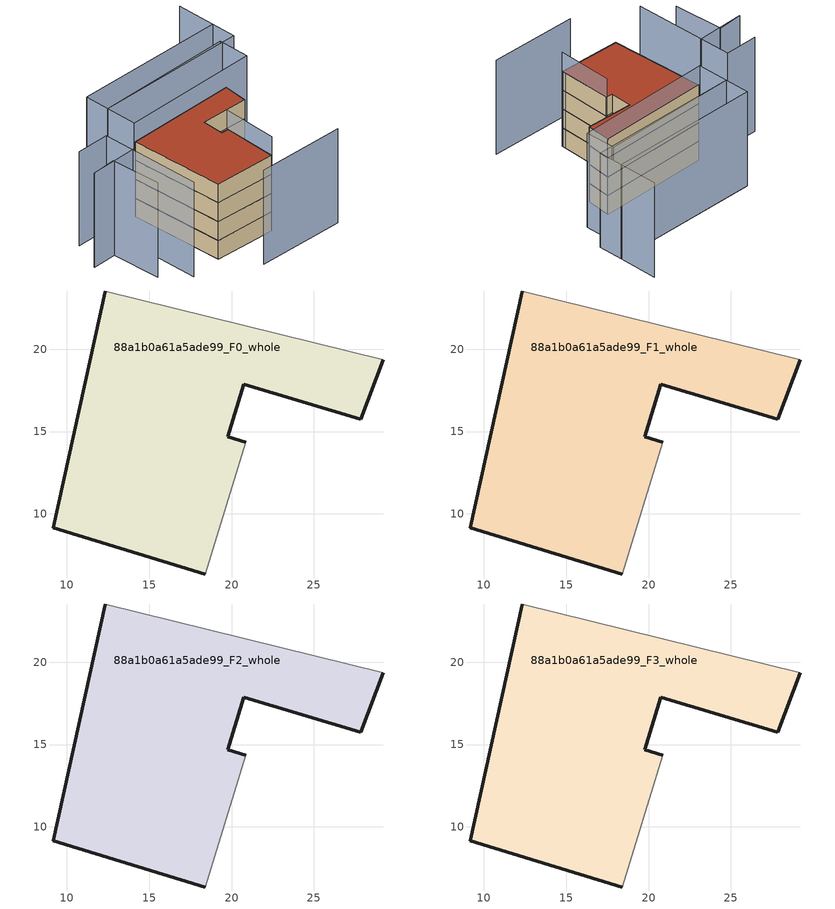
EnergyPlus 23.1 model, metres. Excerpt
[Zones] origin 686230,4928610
88a1b0a61a5ade99_F0_whole
 floor ground (EU_floor_Construction): 27.83,15.74 29.21,19.37 12.34,23.54 9.18,9.16 18.4,6.36 20.86,14.36 19.78,14.68 20.76,17.88 z0
 wall outside (EU_wall_Construction): 29.21,19.37 27.83,15.74 20.76,17.88 19.78,14.68 20.86,14.36 / 18.4,6.36 9.18,9.16 12.34,23.54 z0:3
 wall adiabatic (EU_wall_Construction): 12.34,23.54 29.21,19.37 / 20.86,14.36 18.4,6.36 z0:3
88a1b0a61a5ade99_F1_whole
 floor to 88a1b0a61a5ade99_F0_whole (EU_floor_Construction): 27.83,15.74 29.21,19.37 12.34,23.54 9.17,9.16 18.4,6.36 20.86,14.36 19.77,14.68 20.75,17.88 z3
 wall outside (EU_wall_Construction): 29.21,19.37 27.83,15.74 20.76,17.88 19.78,14.68 20.86,14.36 / 18.4,6.36 9.18,9.16 12.34,23.54 z3:6
 wall adiabatic (EU_wall_Construction): 12.34,23.54 29.21,19.37 / 20.86,14.36 18.4,6.36 z3:6
88a1b0a61a5ade99_F2_whole
 floor to 88a1b0a61a5ade99_F1_whole (EU_floor_Construction): 27.83,15.74 29.21,19.37 12.34,23.54 9.17,9.16 18.4,6.36 20.86,14.36 19.77,14.68 20.75,17.88 z6
 wall outside (EU_wall_Construction): 29.21,19.37 27.83,15.74 20.76,17.88 19.78,14.68 20.86,14.36 / 18.4,6.36 9.18,9.16 12.34,23.54 z6:9
 wall adiabatic (EU_wall_Construction): 12.34,23.54 29.21,19.37 / 20.86,14.36 18.4,6.36 z6:9
88a1b0a61a5ade99_F3_whole
 floor to 88a1b0a61a5ade99_F2_whole (EU_floor_Construction): 27.83,15.74 29.21,19.37 12.34,23.54 9.17,9.16 18.4,6.36 20.86,14.36 19.77,14.68 20.75,17.88 z9
 wall outside (EU_wall_Construction): 29.21,19.37 27.83,15.74 20.76,17.88 19.78,14.68 20.86,14.36 / 18.4,6.36 9.18,9.16 12.34,23.54 z9:12
 wall adiabatic (EU_wall_Construction): 12.34,23.54 29.21,19.37 / 20.86,14.36 18.4,6.36 z9:12
 roof outside (EU_roof_Construction): 29.21,19.37 27.83,15.74 20.76,17.88 19.78,14.68 20.86,14.36 18.4,6.36 9.18,9.16 12.34,23.54 z12
shading: 11.12,3.41 24.28,-0.28 / 18.4,6.35 20.87,14.48 / 2.88,26.58 7.89,25.36 / 7.89,25.36 4.15,10 / -0.41,22.43 3.27,21.66 / 3.27,21.66 1.7,14.11 / 38.74,31.78 37.18,25.91 / 37.18,25.91 14.51,31.94 / 6.85,20.69 -0.36,22.4 / 33.07,18.41 12.23,23.56 / 12.23,23.56 13.39,28.24 / 13.39,28.24 34.23,23.09 / 34.23,23.09 33.07,18.41 / 36.27,22.21 13.39,28.24 / 13.39,28.24 14.37,31.98 / 14.37,31.98 37.25,25.95 / 37.25,25.95 36.27,22.21 z0:15
[Building]
EU S2 Campaign: North Axis=0; Terrain=City; Solar Distribution=FullExterior
[Site:Location]
Bologna: Latitude=44.5; Longitude=11.25; Time Zone=1; Elevation=37
[SizingPeriod:WeatherFileDays]
AnnualSizingPeriod: Begin Month=1; Begin Day of Month=1; End Month=12; End Day of Month=31; Day of Week for Start Day=Monday; Use Weather File Daylight Saving Period=No; Use Weather File Rain and Snow Indicators=No
[MATERIAL]
EU_InternalMass_Material: Roughness=MediumRough; Thickness=0.1; Conductivity=1; Density=1800; Specific Heat=900; Thermal Absorptance=0.9; Solar Absorptance=0.7; Visible Absorptance=0.7
[MATERIAL:NOMASS] Roughness=MediumRough; Thermal Absorptance=0.9; Solar Absorptance=0.7; Visible Absorptance=0.7
Name | Thermal Resistance
EU_wall_NoMass | 0.937881
EU_roof_NoMass | 0.548572
EU_floor_NoMass | 0.71348
[CONSTRUCTION]
EU_wall_Construction: EU_wall_NoMass
EU_roof_Construction: EU_roof_NoMass
EU_floor_Construction: EU_floor_NoMass
EU_InternalMass_Construction: EU_InternalMass_Material
[ZONE] Type=1; Multiplier=1; Ceiling Height=autocalculate; Floor Area=autocalculate; Part of Total Floor Area=Yes
Name | Volume
88a1b0a61a5ade99_F0_whole | 519.694
88a1b0a61a5ade99_F1_whole; 88a1b0a61a5ade99_F2_whole; 88a1b0a61a5ade99_F3_whole | 519.693
[INTERNALMASS] Construction=EU_InternalMass_Construction; Surface Area=173.231
Name | Zone or ZoneList
88a1b0a61a5ade99_F0_whole_EU_InternalMass | 88a1b0a61a5ade99_F0_whole
88a1b0a61a5ade99_F1_whole_EU_InternalMass | 88a1b0a61a5ade99_F1_whole
88a1b0a61a5ade99_F2_whole_EU_InternalMass | 88a1b0a61a5ade99_F2_whole
88a1b0a61a5ade99_F3_whole_EU_InternalMass | 88a1b0a61a5ade99_F3_whole
[OTHEREQUIPMENT] Fuel Type=Electricity; Design Level Calculation Method=Watts/Area; Power per Zone Floor Area=1; Fraction Latent=0; Fraction Radiant=0; Fraction Lost=0; Carbon Dioxide Generation Rate=0; EndUse Subcategory=EU_Step8_InternalGains
Name | Zone or ZoneList or Space or SpaceList | Schedule
EU_Step8_InternalGain_88a1b0a61a5ade99_F0_whole_f000 | 88a1b0a61a5ade99_F0_whole | EU_Step8_GainSchedule_88a1b0a61a5ade99_F0_whole_f000
EU_Step8_InternalGain_88a1b0a61a5ade99_F1_whole_f000 | 88a1b0a61a5ade99_F1_whole | EU_Step8_GainSchedule_88a1b0a61a5ade99_F1_whole_f000
EU_Step8_InternalGain_88a1b0a61a5ade99_F2_whole_f000 | 88a1b0a61a5ade99_F2_whole | EU_Step8_GainSchedule_88a1b0a61a5ade99_F2_whole_f000
EU_Step8_InternalGain_88a1b0a61a5ade99_F3_whole_f000 | 88a1b0a61a5ade99_F3_whole | EU_Step8_GainSchedule_88a1b0a61a5ade99_F3_whole_f000
[ZONEVENTILATION:DESIGNFLOWRATE] Schedule=EU_AlwaysOn; Design Flow Rate Calculation Method=AirChanges/Hour; Air Changes per Hour=0.687892; Ventilation Type=Natural; Fan Pressure Rise=0; Fan Total Efficiency=1; Constant Term Coefficient=1; Temperature Term Coefficient=0; Velocity Term Coefficient=0; Velocity Squared Term Coefficient=0; Minimum Indoor Temperature=-100; Maximum Indoor Temperature=100; Delta Temperature=-100; Minimum Outdoor Temperature=-100; Maximum Outdoor Temperature=100; Maximum Wind Speed=40
Name | Zone or ZoneList or Space or SpaceList
EU_ConstantAir_88a1b0a61a5ade99_F0_whole | 88a1b0a61a5ade99_F0_whole
EU_ConstantAir_88a1b0a61a5ade99_F1_whole | 88a1b0a61a5ade99_F1_whole
EU_ConstantAir_88a1b0a61a5ade99_F2_whole | 88a1b0a61a5ade99_F2_whole
EU_ConstantAir_88a1b0a61a5ade99_F3_whole | 88a1b0a61a5ade99_F3_whole
[HVACTEMPLATE:THERMOSTAT] Constant Heating Setpoint=20; Constant Cooling Setpoint=50
EU_HeatOnly_88a1b0a61a5ade99_F0_whole; EU_HeatOnly_88a1b0a61a5ade99_F1_whole; EU_HeatOnly_88a1b0a61a5ade99_F2_whole; EU_HeatOnly_88a1b0a61a5ade99_F3_whole
[HVACTEMPLATE:ZONE:IDEALLOADSAIRSYSTEM] System Availability Schedule=EU_AlwaysOn; Maximum Heating Supply Air Temperature=50; Minimum Cooling Supply Air Temperature=13; Maximum Heating Supply Air Humidity Ratio=0.0156; Minimum Cooling Supply Air Humidity Ratio=0.0077; Heating Limit=NoLimit; Cooling Limit=NoLimit; Heating Availability Schedule=EU_AlwaysOn; Cooling Availability Schedule=EU_CoolingOff; Dehumidification Control Type=ConstantSensibleHeatRatio; Cooling Sensible Heat Ratio=0.7; Dehumidification Setpoint=60; Humidification Control Type=None; Humidification Setpoint=30; Outdoor Air Method=None; Outdoor Air Flow Rate per Person=0.00944; Outdoor Air Flow Rate per Zone Floor Area=0; Outdoor Air Flow Rate per Zone=0; Demand Controlled Ventilation Type=None; Outdoor Air Economizer Type=NoEconomizer; Heat Recovery Type=None; Sensible Heat Recovery Effectiveness=0.7; Latent Heat Recovery Effectiveness=0.65
Name | Template Thermostat
88a1b0a61a5ade99_F0_whole | EU_HeatOnly_88a1b0a61a5ade99_F0_whole
88a1b0a61a5ade99_F1_whole | EU_HeatOnly_88a1b0a61a5ade99_F1_whole
88a1b0a61a5ade99_F2_whole | EU_HeatOnly_88a1b0a61a5ade99_F2_whole
88a1b0a61a5ade99_F3_whole | EU_HeatOnly_88a1b0a61a5ade99_F3_whole
[SIZING:ZONE] Zone Cooling Design Supply Air Temperature Input Method=SupplyAirTemperature; Zone Cooling Design Supply Air Temperature=13; Zone Heating Design Supply Air Temperature Input Method=SupplyAirTemperature; Zone Heating Design Supply Air Temperature=50; Zone Cooling Design Supply Air Humidity Ratio=0.008; Zone Heating Design Supply Air Humidity Ratio=0.008; Cooling Design Air Flow Method=DesignDay; Cooling Design Air Flow Rate=0; Cooling Minimum Air Flow per Zone Floor Area=0.000762; Cooling Minimum Air Flow=0; Cooling Minimum Air Flow Fraction=0.2; Heating Design Air Flow Method=DesignDay; Heating Design Air Flow Rate=0; Heating Maximum Air Flow per Zone Floor Area=0.002032; Heating Maximum Air Flow=0.141576; Heating Maximum Air Flow Fraction=0.3; Account for Dedicated Outdoor Air System=No; Dedicated Outdoor Air System Control Strategy=NeutralSupplyAir; Dedicated Outdoor Air Low Setpoint Temperature for Design=autosize; Dedicated Outdoor Air High Setpoint Temperature for Design=autosize; Zone Load Sizing Method=Sensible Load Only No Latent Load; Zone Latent Cooling Design Supply Air Humidity Ratio Input Method=HumidityRatioDifference; Zone Cooling Design Supply Air Humidity Ratio Difference=0.005; Zone Latent Heating Design Supply Air Humidity Ratio Input Method=HumidityRatioDifference; Zone Humidification Design Supply Air Humidity Ratio Difference=0.005
88a1b0a61a5ade99_F0_whole; 88a1b0a61a5ade99_F1_whole; 88a1b0a61a5ade99_F2_whole; 88a1b0a61a5ade99_F3_whole
[SCHEDULE:CONSTANT]
Name | Hourly Value
EU_AlwaysOn | 1
EU_CoolingOff | 0
[SCHEDULE:FILE] Column Number=1; Rows to Skip at Top=0; Number of Hours of Data=8760; Column Separator=Comma; Interpolate to Timestep=No; Minutes per Item=60; Adjust Schedule for Daylight Savings=Yes
Name | File
EU_Step8_GainSchedule_88a1b0a61a5ade99_F0_whole_f000 | ../../schedules/88a1b0a61a5ade99/88a1b0a61a5ade99_F0_whole_f000_gain.csv
EU_Step8_GainSchedule_88a1b0a61a5ade99_F1_whole_f000 | ../../schedules/88a1b0a61a5ade99/88a1b0a61a5ade99_F1_whole_f000_gain.csv
EU_Step8_GainSchedule_88a1b0a61a5ade99_F2_whole_f000 | ../../schedules/88a1b0a61a5ade99/88a1b0a61a5ade99_F2_whole_f000_gain.csv
EU_Step8_GainSchedule_88a1b0a61a5ade99_F3_whole_f000 | ../../schedules/88a1b0a61a5ade99/88a1b0a61a5ade99_F3_whole_f000_gain.csv
